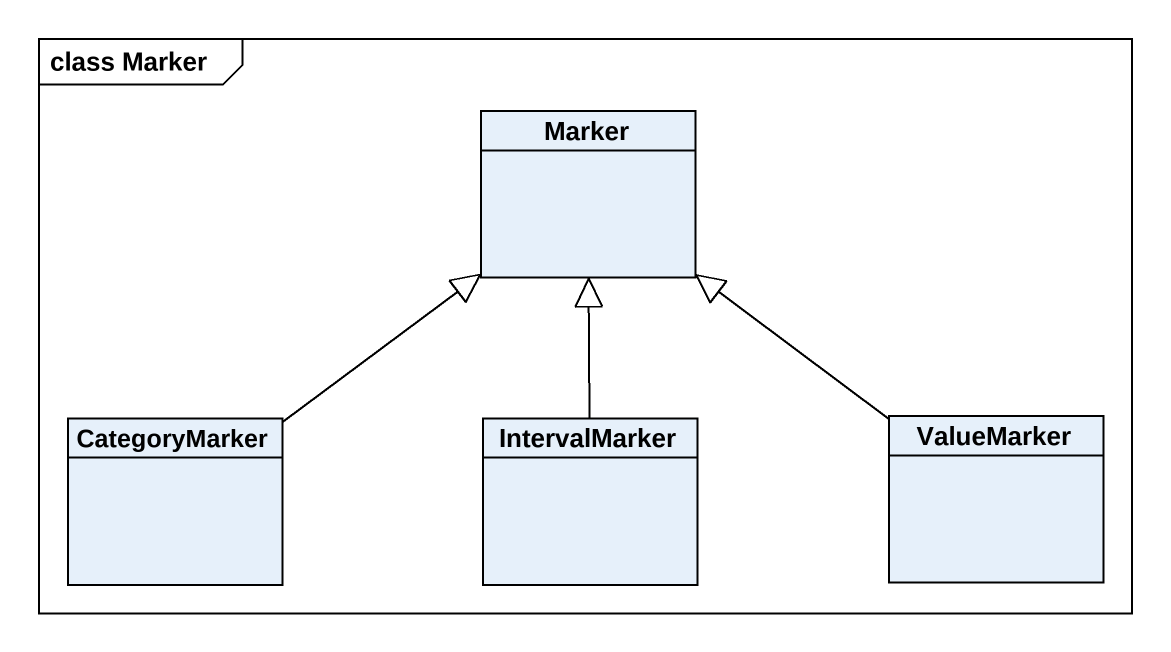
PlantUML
@startuml
mainframe class Marker
hide circle
hide empty members
class Marker
class CategoryMarker
class IntervalMarker
class ValueMarker
CategoryMarker -up-|> Marker
IntervalMarker -up-|> Marker
ValueMarker -up-|> Marker
@enduml
